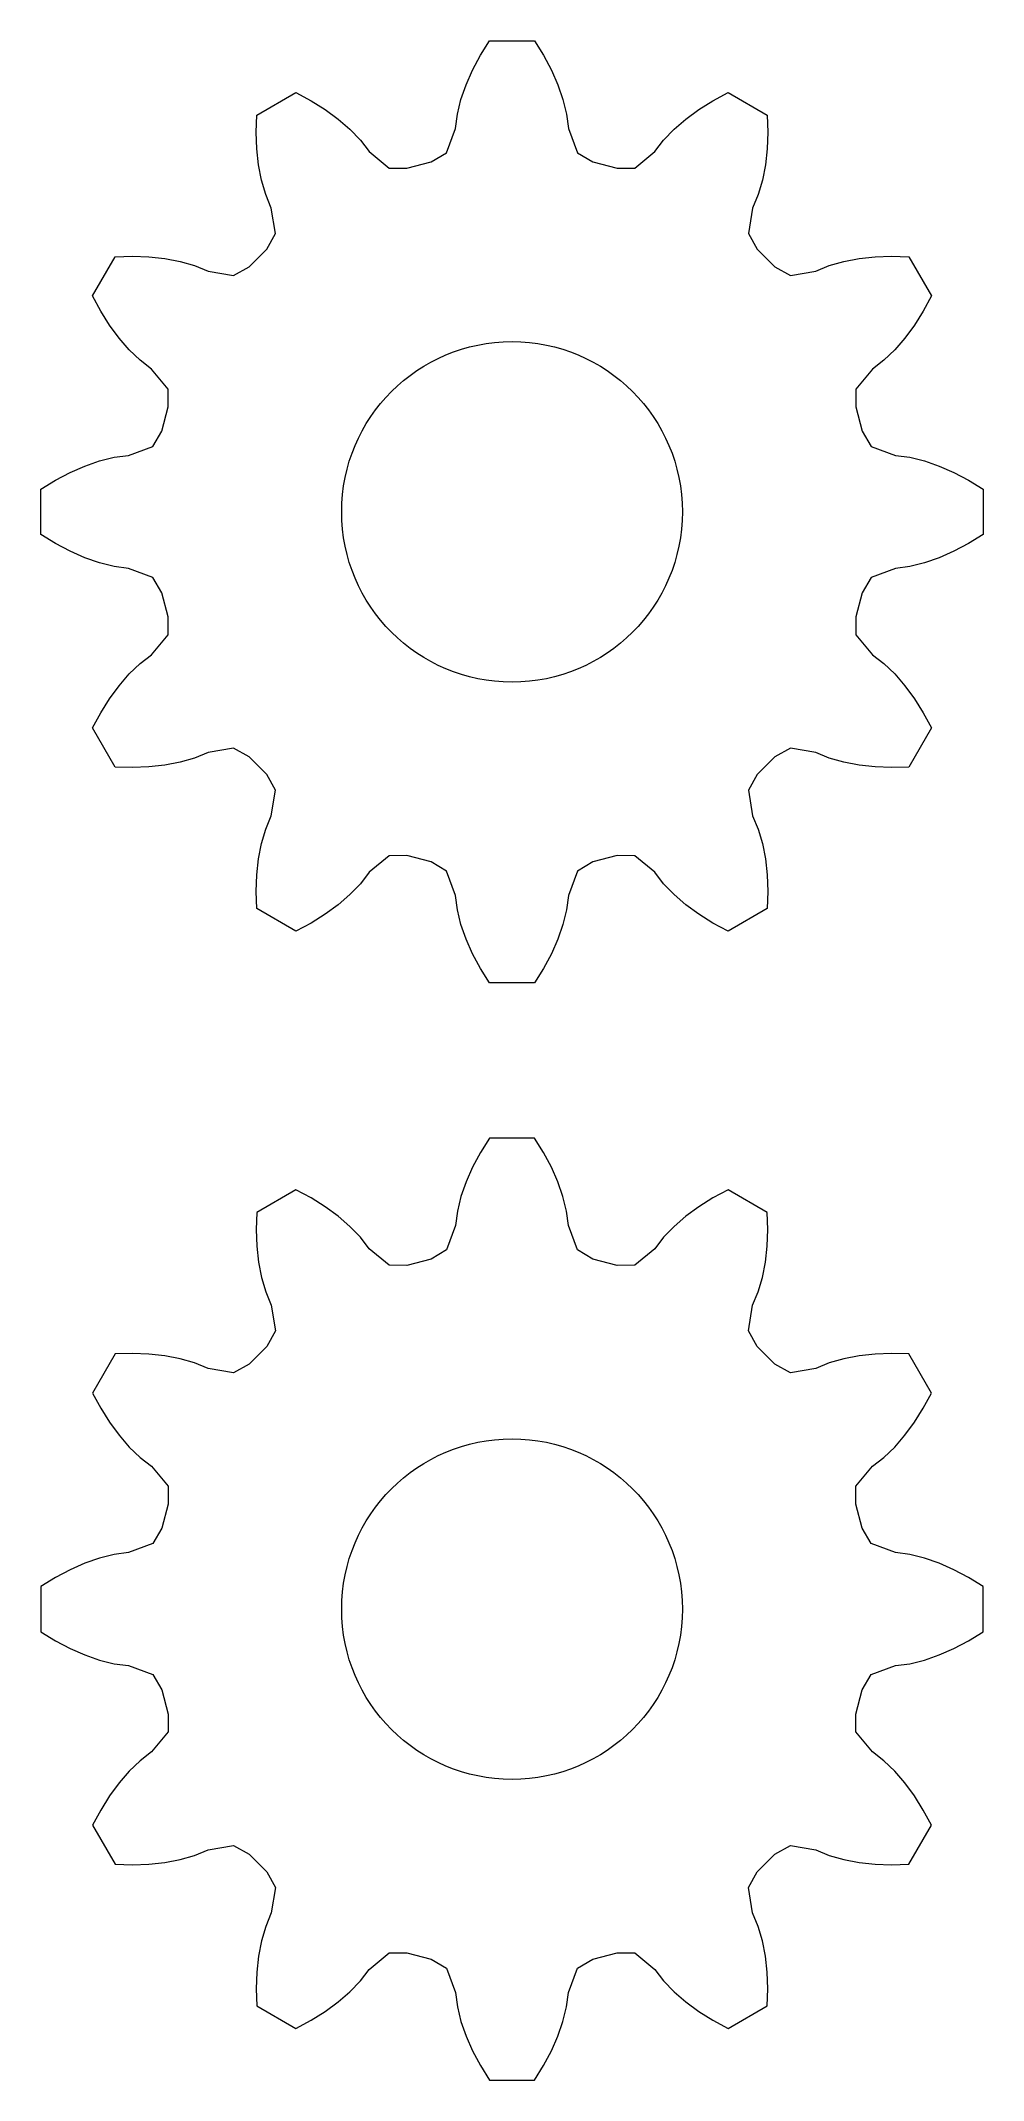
# Model space of a CAD drawing. Header units: millimetres. Extents: x 6.8 to 29, y 5.7 to 53.6.
import ezdxf

# ---------------------------------------------------------------- set-up
doc = ezdxf.new("R2010")
doc.units = ezdxf.units.MM
doc.linetypes.add('K5LT32768', pattern=[0])

msp = doc.modelspace()

# ---------------------------------------------------------------- linework, layer by layer
at = {"color": 7, "linetype": 'K5LT32768', "lineweight": 18}
for p, q in [((16.966, 52.866), (17.148, 53.211)), ((17.148, 53.211), (17.36, 53.553)), ((17.36, 53.553), (18.422, 53.553)), ((18.422, 53.553), (18.633, 53.211)), ((18.633, 53.211), (18.815, 52.866)), ((16.813, 52.521), (16.966, 52.866)), ((18.815, 52.866), (18.968, 52.521)), ((11.898, 51.805), (12.818, 52.336)), ((12.818, 52.336), (13.172, 52.145)), ((16.693, 52.175), (16.813, 52.521)), ((18.968, 52.521), (19.088, 52.175)), ((22.609, 52.145), (22.963, 52.336)), ((22.963, 52.336), (23.883, 51.805)), ((11.886, 51.403), (11.898, 51.805)), ((13.172, 52.145), (13.502, 51.938)), ((13.502, 51.938), (13.807, 51.715)), ((16.565, 51.494), (16.608, 51.832)), ((16.608, 51.832), (16.693, 52.175)), ((19.088, 52.175), (19.174, 51.832)), ((19.174, 51.832), (19.217, 51.494)), ((21.974, 51.715), (22.279, 51.938)), ((22.279, 51.938), (22.609, 52.145)), ((23.883, 51.805), (23.895, 51.403)), ((11.901, 51.013), (11.886, 51.403)), ((13.807, 51.715), (14.084, 51.476)), ((14.084, 51.476), (14.33, 51.222)), ((16.351, 50.924), (16.565, 51.494)), ((19.217, 51.494), (19.43, 50.924)), ((21.452, 51.222), (21.697, 51.476)), ((21.697, 51.476), (21.974, 51.715)), ((23.895, 51.403), (23.881, 51.013)), ((11.941, 50.638), (11.901, 51.013)), ((14.33, 51.222), (14.536, 50.95)), ((14.536, 50.95), (15.006, 50.563)), ((15.991, 50.71), (16.351, 50.924)), ((19.43, 50.924), (19.79, 50.71)), ((20.776, 50.563), (21.245, 50.95)), ((21.245, 50.95), (21.452, 51.222)), ((23.881, 51.013), (23.84, 50.638)), ((12.01, 50.279), (11.941, 50.638)), ((15.006, 50.563), (15.425, 50.558)), ((15.425, 50.558), (15.991, 50.71)), ((19.79, 50.71), (20.357, 50.558)), ((20.357, 50.558), (20.776, 50.563)), ((23.84, 50.638), (23.772, 50.279)), ((12.107, 49.939), (12.01, 50.279)), ((12.239, 49.624), (12.107, 49.939)), ((23.674, 49.939), (23.542, 49.624)), ((23.772, 50.279), (23.674, 49.939)), ((12.339, 49.024), (12.239, 49.624)), ((23.542, 49.624), (23.442, 49.024)), ((12.134, 48.658), (12.339, 49.024)), ((23.442, 49.024), (23.647, 48.658)), ((8.043, 47.56), (8.574, 48.48)), ((8.574, 48.48), (8.976, 48.492)), ((8.976, 48.492), (9.365, 48.478)), ((9.365, 48.478), (9.741, 48.437)), ((9.741, 48.437), (10.1, 48.369)), ((11.72, 48.244), (12.134, 48.658)), ((23.647, 48.658), (24.061, 48.244)), ((25.682, 48.369), (26.041, 48.437)), ((26.041, 48.437), (26.416, 48.478)), ((26.416, 48.478), (26.806, 48.492)), ((26.806, 48.492), (27.208, 48.48)), ((27.208, 48.48), (27.739, 47.56)), ((10.1, 48.369), (10.439, 48.271)), ((10.439, 48.271), (10.754, 48.139)), ((10.754, 48.139), (11.354, 48.039)), ((11.354, 48.039), (11.72, 48.244)), ((24.061, 48.244), (24.427, 48.039)), ((24.427, 48.039), (25.027, 48.139)), ((25.027, 48.139), (25.342, 48.271)), ((25.342, 48.271), (25.682, 48.369)), ((8.233, 47.206), (8.043, 47.56)), ((27.739, 47.56), (27.548, 47.206)), ((8.44, 46.876), (8.233, 47.206)), ((27.548, 47.206), (27.341, 46.876)), ((8.663, 46.571), (8.44, 46.876)), ((8.902, 46.294), (8.663, 46.571)), ((27.118, 46.571), (26.879, 46.294)), ((27.341, 46.876), (27.118, 46.571)), ((9.156, 46.049), (8.902, 46.294)), ((9.428, 45.842), (9.156, 46.049)), ((26.625, 46.049), (26.353, 45.842)), ((26.879, 46.294), (26.625, 46.049)), ((9.815, 45.373), (9.428, 45.842)), ((26.353, 45.842), (25.966, 45.373)), ((9.82, 44.954), (9.815, 45.373)), ((25.966, 45.373), (25.961, 44.954)), ((9.669, 44.387), (9.82, 44.954)), ((25.961, 44.954), (26.113, 44.387)), ((9.454, 44.027), (9.669, 44.387)), ((26.113, 44.387), (26.327, 44.027)), ((7.858, 43.565), (8.203, 43.685)), ((8.203, 43.685), (8.546, 43.771)), ((8.546, 43.771), (8.884, 43.814)), ((8.884, 43.814), (9.454, 44.027)), ((26.327, 44.027), (26.897, 43.814)), ((26.897, 43.814), (27.235, 43.771)), ((27.235, 43.771), (27.578, 43.685)), ((27.578, 43.685), (27.924, 43.565)), ((6.826, 43.019), (7.168, 43.23)), ((7.168, 43.23), (7.512, 43.412)), ((7.512, 43.412), (7.858, 43.565)), ((27.924, 43.565), (28.269, 43.412)), ((28.269, 43.412), (28.614, 43.23)), ((28.614, 43.23), (28.956, 43.019)), ((6.826, 41.957), (6.826, 43.019)), ((28.956, 43.019), (28.956, 41.957)), ((7.168, 41.745), (6.826, 41.957)), ((7.512, 41.563), (7.168, 41.745)), ((28.614, 41.745), (28.269, 41.563)), ((28.956, 41.957), (28.614, 41.745)), ((7.858, 41.41), (7.512, 41.563)), ((8.203, 41.29), (7.858, 41.41)), ((8.546, 41.205), (8.203, 41.29)), ((8.884, 41.162), (8.546, 41.205)), ((27.235, 41.205), (26.897, 41.162)), ((27.578, 41.29), (27.235, 41.205)), ((27.924, 41.41), (27.578, 41.29)), ((28.269, 41.563), (27.924, 41.41)), ((9.454, 40.948), (8.884, 41.162)), ((9.669, 40.588), (9.454, 40.948)), ((26.327, 40.948), (26.113, 40.588)), ((26.897, 41.162), (26.327, 40.948)), ((9.82, 40.022), (9.669, 40.588)), ((26.113, 40.588), (25.961, 40.022)), ((9.815, 39.603), (9.82, 40.022)), ((25.961, 40.022), (25.966, 39.603)), ((9.428, 39.133), (9.815, 39.603)), ((25.966, 39.603), (26.353, 39.133)), ((8.902, 38.681), (9.156, 38.927)), ((9.156, 38.927), (9.428, 39.133)), ((26.353, 39.133), (26.625, 38.927)), ((26.625, 38.927), (26.879, 38.681)), ((8.44, 38.099), (8.663, 38.404)), ((8.663, 38.404), (8.902, 38.681)), ((26.879, 38.681), (27.118, 38.404)), ((27.118, 38.404), (27.341, 38.099)), ((8.233, 37.769), (8.44, 38.099)), ((27.341, 38.099), (27.548, 37.769)), ((8.043, 37.415), (8.233, 37.769)), ((8.574, 36.495), (8.043, 37.415)), ((27.739, 37.415), (27.208, 36.495)), ((27.548, 37.769), (27.739, 37.415)), ((11.354, 36.936), (10.754, 36.836)), ((11.72, 36.731), (11.354, 36.936)), ((24.427, 36.936), (24.061, 36.731)), ((25.027, 36.836), (24.427, 36.936)), ((8.976, 36.483), (8.574, 36.495)), ((9.365, 36.498), (8.976, 36.483)), ((9.741, 36.538), (9.365, 36.498)), ((10.1, 36.607), (9.741, 36.538)), ((10.439, 36.704), (10.1, 36.607)), ((10.754, 36.836), (10.439, 36.704)), ((12.134, 36.317), (11.72, 36.731)), ((24.061, 36.731), (23.647, 36.317)), ((25.342, 36.704), (25.027, 36.836)), ((25.682, 36.607), (25.342, 36.704)), ((26.041, 36.538), (25.682, 36.607)), ((26.416, 36.498), (26.041, 36.538)), ((26.806, 36.483), (26.416, 36.498)), ((27.208, 36.495), (26.806, 36.483)), ((12.339, 35.951), (12.134, 36.317)), ((12.239, 35.351), (12.339, 35.951)), ((23.647, 36.317), (23.442, 35.951)), ((23.442, 35.951), (23.542, 35.351)), ((12.01, 34.697), (12.107, 35.036)), ((12.107, 35.036), (12.239, 35.351)), ((23.542, 35.351), (23.674, 35.036)), ((23.674, 35.036), (23.772, 34.697)), ((11.941, 34.338), (12.01, 34.697)), ((23.772, 34.697), (23.84, 34.338)), ((11.901, 33.962), (11.941, 34.338)), ((14.536, 34.025), (14.33, 33.753)), ((15.006, 34.412), (14.536, 34.025)), ((15.425, 34.417), (15.006, 34.412)), ((15.991, 34.265), (15.425, 34.417)), ((16.351, 34.051), (15.991, 34.265)), ((16.565, 33.481), (16.351, 34.051)), ((19.43, 34.051), (19.217, 33.481)), ((19.79, 34.265), (19.43, 34.051)), ((20.357, 34.417), (19.79, 34.265)), ((20.776, 34.412), (20.357, 34.417)), ((21.245, 34.025), (20.776, 34.412)), ((21.452, 33.753), (21.245, 34.025)), ((23.84, 34.338), (23.881, 33.962)), ((11.886, 33.572), (11.901, 33.962)), ((11.898, 33.171), (11.886, 33.572)), ((14.33, 33.753), (14.084, 33.499)), ((21.697, 33.499), (21.452, 33.753)), ((23.881, 33.962), (23.895, 33.572)), ((23.895, 33.572), (23.883, 33.171)), ((12.818, 32.64), (11.898, 33.171)), ((13.807, 33.26), (13.502, 33.037)), ((14.084, 33.499), (13.807, 33.26)), ((16.608, 33.143), (16.565, 33.481)), ((16.693, 32.8), (16.608, 33.143)), ((19.174, 33.143), (19.088, 32.8)), ((19.217, 33.481), (19.174, 33.143)), ((21.974, 33.26), (21.697, 33.499)), ((22.279, 33.037), (21.974, 33.26)), ((23.883, 33.171), (22.963, 32.64)), ((13.172, 32.83), (12.818, 32.64)), ((13.502, 33.037), (13.172, 32.83)), ((16.813, 32.455), (16.693, 32.8)), ((19.088, 32.8), (18.968, 32.455)), ((22.609, 32.83), (22.279, 33.037)), ((22.963, 32.64), (22.609, 32.83)), ((16.966, 32.109), (16.813, 32.455)), ((17.148, 31.765), (16.966, 32.109)), ((18.815, 32.109), (18.633, 31.765)), ((18.968, 32.455), (18.815, 32.109)), ((17.36, 31.423), (17.148, 31.765)), ((18.633, 31.765), (18.422, 31.423)), ((18.422, 31.423), (17.36, 31.423)), ((17.36, 27.782), (17.148, 27.44)), ((18.422, 27.782), (17.36, 27.782)), ((18.633, 27.44), (18.422, 27.782)), ((17.148, 27.44), (16.966, 27.096)), ((18.815, 27.096), (18.633, 27.44)), ((16.966, 27.096), (16.813, 26.75)), ((18.968, 26.75), (18.815, 27.096)), ((12.818, 26.565), (11.898, 26.034)), ((13.172, 26.375), (12.818, 26.565)), ((13.502, 26.168), (13.172, 26.375)), ((16.693, 26.405), (16.608, 26.062)), ((16.813, 26.75), (16.693, 26.405)), ((19.088, 26.405), (18.968, 26.75)), ((19.174, 26.062), (19.088, 26.405)), ((22.609, 26.375), (22.279, 26.168)), ((22.963, 26.565), (22.609, 26.375)), ((23.883, 26.034), (22.963, 26.565)), ((11.898, 26.034), (11.886, 25.633)), ((13.807, 25.945), (13.502, 26.168)), ((14.084, 25.706), (13.807, 25.945)), ((16.608, 26.062), (16.565, 25.724)), ((19.217, 25.724), (19.174, 26.062)), ((21.974, 25.945), (21.697, 25.706)), ((22.279, 26.168), (21.974, 25.945)), ((23.895, 25.633), (23.883, 26.034)), ((11.886, 25.633), (11.901, 25.243)), ((14.33, 25.452), (14.084, 25.706)), ((14.536, 25.18), (14.33, 25.452)), ((16.565, 25.724), (16.351, 25.154)), ((19.43, 25.154), (19.217, 25.724)), ((21.452, 25.452), (21.245, 25.18)), ((21.697, 25.706), (21.452, 25.452)), ((23.881, 25.243), (23.895, 25.633)), ((11.901, 25.243), (11.941, 24.868)), ((15.006, 24.793), (14.536, 25.18)), ((15.991, 24.94), (15.425, 24.788)), ((16.351, 25.154), (15.991, 24.94)), ((19.79, 24.94), (19.43, 25.154)), ((20.357, 24.788), (19.79, 24.94)), ((21.245, 25.18), (20.776, 24.793)), ((23.84, 24.868), (23.881, 25.243)), ((11.941, 24.868), (12.01, 24.508)), ((12.01, 24.508), (12.107, 24.169)), ((15.425, 24.788), (15.006, 24.793)), ((20.776, 24.793), (20.357, 24.788)), ((23.674, 24.169), (23.772, 24.508)), ((23.772, 24.508), (23.84, 24.868)), ((12.107, 24.169), (12.239, 23.854)), ((23.542, 23.854), (23.674, 24.169)), ((12.239, 23.854), (12.339, 23.254)), ((23.442, 23.254), (23.542, 23.854)), ((12.339, 23.254), (12.134, 22.888)), ((23.647, 22.888), (23.442, 23.254)), ((8.574, 22.71), (8.043, 21.79)), ((8.976, 22.722), (8.574, 22.71)), ((9.365, 22.708), (8.976, 22.722)), ((9.741, 22.667), (9.365, 22.708)), ((10.1, 22.599), (9.741, 22.667)), ((10.439, 22.501), (10.1, 22.599)), ((12.134, 22.888), (11.72, 22.474)), ((24.061, 22.474), (23.647, 22.888)), ((25.682, 22.599), (25.342, 22.501)), ((26.041, 22.667), (25.682, 22.599)), ((26.416, 22.708), (26.041, 22.667)), ((26.806, 22.722), (26.416, 22.708)), ((27.208, 22.71), (26.806, 22.722)), ((27.739, 21.79), (27.208, 22.71)), ((10.754, 22.369), (10.439, 22.501)), ((11.354, 22.269), (10.754, 22.369)), ((11.72, 22.474), (11.354, 22.269)), ((24.427, 22.269), (24.061, 22.474)), ((25.027, 22.369), (24.427, 22.269)), ((25.342, 22.501), (25.027, 22.369)), ((8.043, 21.79), (8.233, 21.436)), ((27.548, 21.436), (27.739, 21.79)), ((8.233, 21.436), (8.44, 21.106)), ((8.44, 21.106), (8.663, 20.801)), ((27.118, 20.801), (27.341, 21.106)), ((27.341, 21.106), (27.548, 21.436)), ((8.663, 20.801), (8.902, 20.524)), ((26.879, 20.524), (27.118, 20.801)), ((8.902, 20.524), (9.156, 20.279)), ((9.156, 20.279), (9.428, 20.072)), ((26.353, 20.072), (26.625, 20.279)), ((26.625, 20.279), (26.879, 20.524)), ((9.428, 20.072), (9.815, 19.602)), ((25.966, 19.602), (26.353, 20.072)), ((9.82, 19.183), (9.669, 18.617)), ((9.815, 19.602), (9.82, 19.183)), ((25.961, 19.183), (25.966, 19.602)), ((26.113, 18.617), (25.961, 19.183)), ((9.454, 18.257), (8.884, 18.044)), ((9.669, 18.617), (9.454, 18.257)), ((26.327, 18.257), (26.113, 18.617)), ((26.897, 18.044), (26.327, 18.257)), ((7.858, 17.795), (7.512, 17.642)), ((8.203, 17.915), (7.858, 17.795)), ((8.546, 18.001), (8.203, 17.915)), ((8.884, 18.044), (8.546, 18.001)), ((27.235, 18.001), (26.897, 18.044)), ((27.578, 17.915), (27.235, 18.001)), ((27.924, 17.795), (27.578, 17.915)), ((28.269, 17.642), (27.924, 17.795)), ((7.168, 17.46), (6.826, 17.248)), ((6.826, 17.248), (6.826, 16.187)), ((7.512, 17.642), (7.168, 17.46)), ((28.614, 17.46), (28.269, 17.642)), ((28.956, 17.248), (28.614, 17.46)), ((28.956, 16.187), (28.956, 17.248)), ((6.826, 16.187), (7.168, 15.975)), ((7.168, 15.975), (7.512, 15.793)), ((28.269, 15.793), (28.614, 15.975)), ((28.614, 15.975), (28.956, 16.187)), ((7.512, 15.793), (7.858, 15.64)), ((7.858, 15.64), (8.203, 15.52)), ((8.203, 15.52), (8.546, 15.434)), ((8.546, 15.434), (8.884, 15.391)), ((8.884, 15.391), (9.454, 15.178)), ((26.327, 15.178), (26.897, 15.391)), ((26.897, 15.391), (27.235, 15.434)), ((27.235, 15.434), (27.578, 15.52)), ((27.578, 15.52), (27.924, 15.64)), ((27.924, 15.64), (28.269, 15.793)), ((9.454, 15.178), (9.669, 14.818)), ((26.113, 14.818), (26.327, 15.178)), ((9.669, 14.818), (9.82, 14.252)), ((25.961, 14.252), (26.113, 14.818)), ((9.82, 14.252), (9.815, 13.833)), ((25.966, 13.833), (25.961, 14.252)), ((9.815, 13.833), (9.428, 13.363)), ((26.353, 13.363), (25.966, 13.833)), ((9.156, 13.156), (8.902, 12.911)), ((9.428, 13.363), (9.156, 13.156)), ((26.625, 13.156), (26.353, 13.363)), ((26.879, 12.911), (26.625, 13.156)), ((8.663, 12.634), (8.44, 12.329)), ((8.902, 12.911), (8.663, 12.634)), ((27.118, 12.634), (26.879, 12.911)), ((27.341, 12.329), (27.118, 12.634)), ((8.233, 11.999), (8.043, 11.645)), ((8.44, 12.329), (8.233, 11.999)), ((27.548, 11.999), (27.341, 12.329)), ((27.739, 11.645), (27.548, 11.999)), ((8.043, 11.645), (8.574, 10.725)), ((27.208, 10.725), (27.739, 11.645)), ((10.439, 10.934), (10.754, 11.066)), ((10.754, 11.066), (11.354, 11.166)), ((11.354, 11.166), (11.72, 10.961)), ((24.061, 10.961), (24.427, 11.166)), ((24.427, 11.166), (25.027, 11.066)), ((25.027, 11.066), (25.342, 10.934)), ((8.574, 10.725), (8.976, 10.713)), ((8.976, 10.713), (9.365, 10.727)), ((9.365, 10.727), (9.741, 10.768)), ((9.741, 10.768), (10.1, 10.836)), ((10.1, 10.836), (10.439, 10.934)), ((11.72, 10.961), (12.134, 10.547)), ((12.134, 10.547), (12.339, 10.181)), ((23.442, 10.181), (23.647, 10.547)), ((23.647, 10.547), (24.061, 10.961)), ((25.342, 10.934), (25.682, 10.836)), ((25.682, 10.836), (26.041, 10.768)), ((26.041, 10.768), (26.416, 10.727)), ((26.416, 10.727), (26.806, 10.713)), ((26.806, 10.713), (27.208, 10.725)), ((12.339, 10.181), (12.239, 9.581)), ((23.542, 9.581), (23.442, 10.181)), ((12.239, 9.581), (12.107, 9.266)), ((23.674, 9.266), (23.542, 9.581)), ((12.107, 9.266), (12.01, 8.927)), ((23.772, 8.927), (23.674, 9.266)), ((12.01, 8.927), (11.941, 8.567)), ((14.536, 8.255), (15.006, 8.642)), ((15.006, 8.642), (15.425, 8.647)), ((15.425, 8.647), (15.991, 8.495)), ((19.79, 8.495), (20.357, 8.647)), ((20.357, 8.647), (20.776, 8.642)), ((20.776, 8.642), (21.245, 8.255)), ((23.84, 8.567), (23.772, 8.927)), ((11.901, 8.192), (11.886, 7.802)), ((11.941, 8.567), (11.901, 8.192)), ((14.33, 7.983), (14.536, 8.255)), ((15.991, 8.495), (16.351, 8.281)), ((16.351, 8.281), (16.565, 7.711)), ((19.217, 7.711), (19.43, 8.281)), ((19.43, 8.281), (19.79, 8.495)), ((21.245, 8.255), (21.452, 7.983)), ((23.881, 8.192), (23.84, 8.567)), ((23.895, 7.802), (23.881, 8.192)), ((11.886, 7.802), (11.898, 7.4)), ((13.807, 7.49), (14.084, 7.729)), ((14.084, 7.729), (14.33, 7.983)), ((16.565, 7.711), (16.608, 7.373)), ((19.174, 7.373), (19.217, 7.711)), ((21.452, 7.983), (21.697, 7.729)), ((21.697, 7.729), (21.974, 7.49)), ((23.883, 7.4), (23.895, 7.802)), ((11.898, 7.4), (12.818, 6.87)), ((13.172, 7.06), (13.502, 7.267)), ((13.502, 7.267), (13.807, 7.49)), ((16.608, 7.373), (16.693, 7.03)), ((19.088, 7.03), (19.174, 7.373)), ((21.974, 7.49), (22.279, 7.267)), ((22.279, 7.267), (22.609, 7.06)), ((22.963, 6.87), (23.883, 7.4)), ((12.818, 6.87), (13.172, 7.06)), ((16.693, 7.03), (16.813, 6.685)), ((18.968, 6.685), (19.088, 7.03)), ((22.609, 7.06), (22.963, 6.87)), ((16.813, 6.685), (16.966, 6.339)), ((16.966, 6.339), (17.148, 5.995)), ((18.633, 5.995), (18.815, 6.339)), ((18.815, 6.339), (18.968, 6.685)), ((17.148, 5.995), (17.36, 5.653)), ((18.422, 5.653), (18.633, 5.995)), ((17.36, 5.653), (18.422, 5.653))]:
    msp.add_line(p, q, dxfattribs=at)
for centre in [(17.891, 42.488), (17.891, 16.717)]:
    msp.add_circle(centre, 4, dxfattribs=at)

doc.saveas('drawing.dxf')
